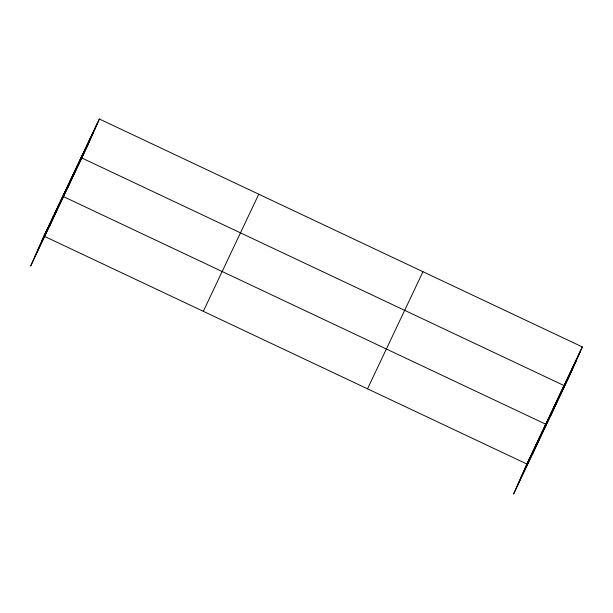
<?xml version="1.0" encoding="UTF-8"?>
<svg xmlns="http://www.w3.org/2000/svg" width="613" height="613" viewBox="0 0 613 613"><rect width="100%" height="100%" fill="white"/><g stroke="black" fill="none" stroke-linecap="round" stroke-linejoin="round"><path stroke-width="0.92" d="M99.383 118.999L43.929 236.105L30.65 266.073L86.104 148.967L99.383 118.999L582.35 346.927L569.071 376.895L513.617 494.001L526.896 464.033L582.35 346.927M45.071 233.99L47.071 229.469M48.212 227.354L50.212 222.833M51.354 220.718L53.354 216.197M54.496 214.083L56.503 209.562M57.637 207.447L59.645 202.926M49.5 226.258L62.787 196.29L545.754 424.219L532.475 454.187M63.829 194.367L65.836 189.846M66.878 187.923L68.886 183.41M69.928 181.486L71.936 176.965M72.978 175.042L74.985 170.521M76.027 168.606L78.035 164.085M67.798 187.609L81.085 157.641L564.052 385.569L550.773 415.537M82.127 155.717L84.134 151.204M85.176 149.281L87.184 144.76M88.226 142.837L90.234 138.316M91.276 136.4L93.283 131.879M94.325 129.956L96.333 125.435M528.038 461.918L530.046 457.398M531.18 455.283L533.187 450.762M534.321 448.647L536.329 444.126M537.463 442.011L539.471 437.49M540.605 435.376L542.612 430.855M546.796 422.296L548.804 417.775M549.846 415.852L551.853 411.338M552.895 409.415L554.903 404.894M555.945 402.971L557.953 398.45M559.002 396.534L561.002 392.014M565.102 383.646L567.102 379.133M568.151 377.21L570.151 372.689M571.201 370.765L573.201 366.245M574.251 364.329L576.251 359.808M577.3 357.885L579.3 353.364M41.929 240.625L97.375 123.519M38.205 249.024L93.659 131.918M34.374 257.675L89.82 140.569M203.309 311.32L258.763 194.214M367.516 388.818L422.97 271.705M524.897 468.554L580.35 351.441M521.173 476.952L576.626 359.846M517.341 485.603L572.787 368.497M43.929 236.105L526.896 464.033"/></g></svg>
